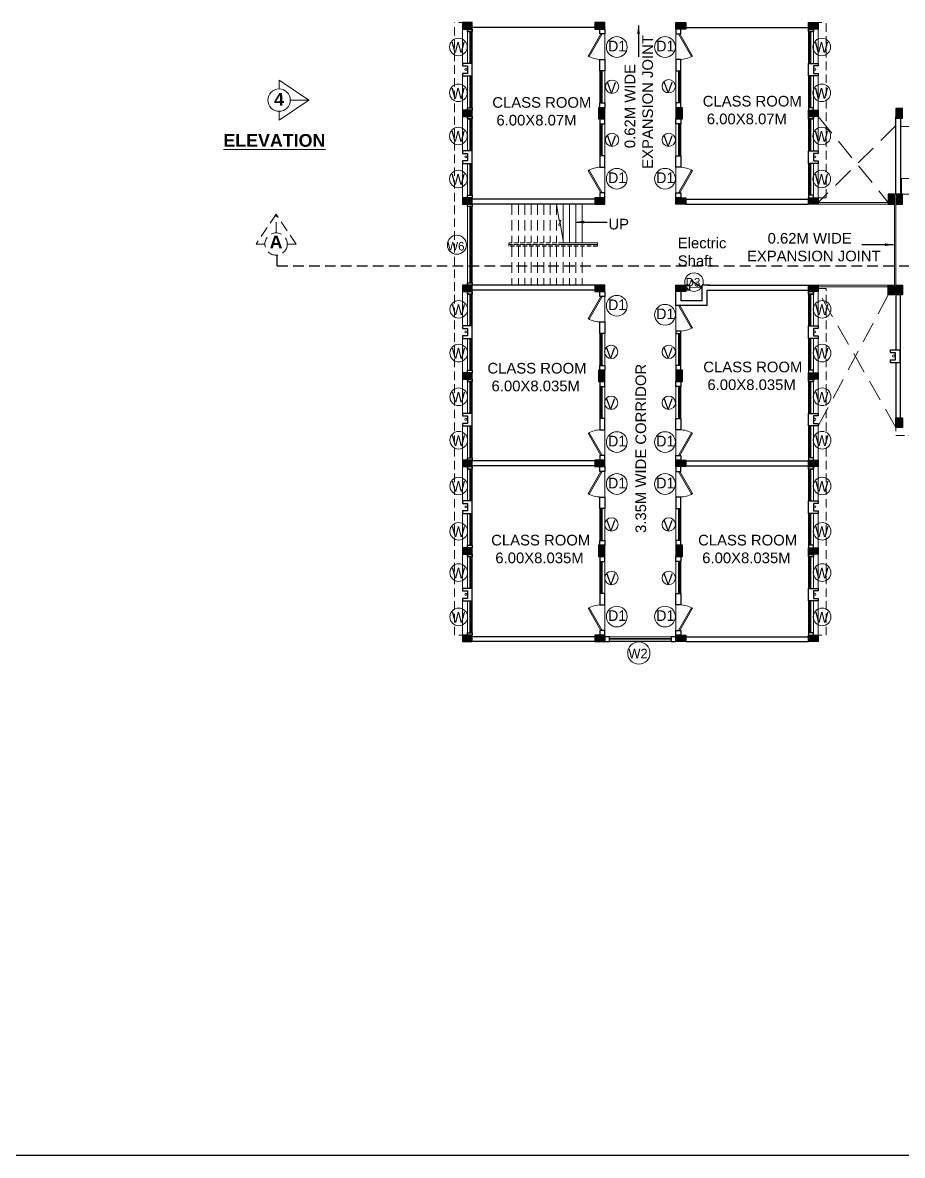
# Model space of a CAD drawing. Header units: millimetres. Extents: x 3614 to 12428, y -844 to 6844.
# Drawn here: x 5478.4 to 5519.7, y -728.6 to -675.3 of the extents above; entities that cross this region are included whole.
import ezdxf

# ---------------------------------------------------------------- set-up
doc = ezdxf.new("R2010")
doc.units = ezdxf.units.MM
doc.header["$LTSCALE"] = 40
doc.header["$MEASUREMENT"] = 0
doc.linetypes.add('DASHED', pattern=[0.75, 0.5, -0.25])
doc.linetypes.add('DASHED2', pattern=[0.375, 0.25, -0.125])
doc.layers.get('0').update_dxf_attribs({"linetype": 'CONTINUOUS', "lineweight": 20})
for name, color, linetype, lineweight in [('Beam', 254, 'CONTINUOUS', 25), ('CLL LEV.', 15, 'CONTINUOUS', 18), ('Column', 252, 'CONTINUOUS', 30), ('Column Hatch', 253, 'CONTINUOUS', 13), ('Door', 54, 'CONTINUOUS', 18), ('EXPANSION JOINT', 248, 'CONTINUOUS', 20), ('Fixture', 44, 'CONTINUOUS', 15), ('Hidden', 30, 'DASHED', 18), ('LINE', 22, 'CONTINUOUS', 13), ('Railing', 23, 'CONTINUOUS', 18), ('Section', 72, 'DASHED2', 30), ('Stair', 1, 'CONTINUOUS', 15), ('TEXT', 7, 'CONTINUOUS', 20), ('title', 7, 'CONTINUOUS', 35), ('Ventilator', 6, 'DASHED', 18), ('Wall', 7, 'CONTINUOUS', 30), ('Window', 150, 'CONTINUOUS', 15), ('Window-Wall', 7, 'CONTINUOUS', 18)]:
    doc.layers.add(name, color=color, linetype=linetype, lineweight=lineweight)
doc.styles.add('DIM', font='arial.ttf')
doc.styles.add('L120', font='simplex.shx', dxfattribs={"height": 1})
doc.styles.get("Standard").update_dxf_attribs({"font": 'txt.shx', "height": 0.03937})
doc.styles.add('STYLE9', font='GOTHIC.TTF')
doc.styles.add('Tabrej', font='GOTHIC.TTF')
doc.styles.add('Tabrej.', font='GOTHIC.TTF', dxfattribs={"height": 1})
doc.dimstyles.get("Standard").update_dxf_attribs({"dimtxt": 0.18, "dimasz": 0.18, "dimexe": 0.18, "dimexo": 0.0625, "dimgap": 0.09, "dimtad": 0, "dimtih": 1, "dimtoh": 1, "dimdec": 4, "dimzin": 0, "dimdsep": 46, "dimtxsty": 'Standard', "dimcen": 0.09, "dimadec": 0, "dimazin": 0, "dimtfac": 1, "dimtdec": 4, "dimtofl": 0, "dimtmove": 0, "dimatfit": 3, "dimfxl": 0, "dimtolj": 1, "dimtzin": 0, "dimarcsym": 0})

# ---------------------------------------------------------------- blocks, each defined once
blk = doc.blocks.new('COLM 530')
at = {"layer": 'Column Hatch'}
h = blk.add_hatch(color=0, dxfattribs=at)
h.dxf.hatch_style = 1
h.paths.add_polyline_path([(5443.518, -633.795), (5443.218, -633.795), (5443.218, -634.325), (5443.518, -634.325)])
at = {"layer": 'Column'}
for p, q in [((5443.518, -633.795), (5443.218, -633.795)), ((5443.218, -633.795), (5443.218, -634.325)), ((5443.518, -634.325), (5443.518, -633.795)), ((5443.218, -634.325), (5443.518, -634.325))]:
    blk.add_line(p, q, dxfattribs=at)
blk = doc.blocks.new('COLUMN 546')
at = {"layer": 'Column Hatch'}
h = blk.add_hatch(color=0, dxfattribs=at)
h.dxf.hatch_style = 1
h.paths.add_polyline_path([(0, 0), (0.3, 0), (0.3, 0.46), (0, 0.46)])
at = {"layer": 'Column'}
for p, q in [((0.3, 0.46), (0, 0.46)), ((0, 0.46), (0, 0)), ((0, 0), (0.3, 0)), ((0.3, 0), (0.3, 0.46))]:
    blk.add_line(p, q, dxfattribs=at)
blk = doc.blocks.new('VENT 2')
at = {"layer": 'Ventilator', "linetype": 'Continuous', "ltscale": 0.02}
for p, q in [((0, 0.182), (1.5, 0.182)), ((0, 0.152), (1.5, 0.152))]:
    blk.add_line(p, q, dxfattribs=at)
at = {"layer": 'Window-Wall'}
for p, q in [((0, 0.23), (1.5, 0.23)), ((0, 0), (0, 0.23)), ((0, 0.115), (1.5, 0.115)), ((1.5, 0), (0, 0)), ((1.5, 0.23), (1.5, 0))]:
    blk.add_line(p, q, dxfattribs=at)
blk = doc.blocks.new('*U18')
for p, q in [((0, 0), (0, -6)), ((40, 0), (40, -6))]:
    blk.add_line(p, q)
blk.add_lwpolyline([(0, 0), (34.6, 20), (35.5, 18.5), (0.9, -1.5)], close=True)
blk.add_arc((0, 0), 40, 0, 30)
blk = doc.blocks.new('DOOR1')
at = {"layer": 'Door'}
blk.add_line((0, 0), (1.2, 0), dxfattribs=at)
at = {"layer": 'Door', "xscale": 0.0300000000000013, "yscale": 0.0300000000000013, "zscale": 0.0300000000000013}
blk.add_blockref('*U18', (0, 0.18), dxfattribs=at)
blk = doc.blocks.new('class 1')
at = {"layer": 'Wall'}
for points in [[(0.23, -0.035), (0, -0.035), (0, -0.265), (0.23, -0.265), (0.23, -0.035)], [(0.23, -1.465), (0, -1.465), (0, -2.005), (0.23, -2.005), (0.23, -1.465)], [(0.23, -3.505), (0, -3.505), (0, -3.735), (0.23, -3.735), (0.23, -3.505)]]:
    blk.add_lwpolyline(points, dxfattribs=at)
at = {"layer": 'Wall', "rotation": 270}
for name, p in [('DOOR1', (0, -0.265)), ('VENT 2', (0, -2.005))]:
    blk.add_blockref(name, p, dxfattribs=at)
blk = doc.blocks.new('WINDOW 1')
at = {"layer": 'CLL LEV.'}
for p, q in [((-0.115, -0.23), (-0.115, -0.46)), ((-0.115, -0.46), (1.615, -0.46)), ((1.615, -0.23), (1.615, -0.46))]:
    blk.add_line(p, q, dxfattribs=at)
at = {"layer": 'Window'}
for p, q in [((0, -0.051), (1.5, -0.051)), ((0, -0.081), (1.5, -0.081))]:
    blk.add_line(p, q, dxfattribs=at)
at = {"layer": 'Window-Wall'}
for p, q in [((0, 0), (1.5, 0)), ((0, -0.23), (0, 0)), ((1.5, 0), (1.5, -0.23)), ((0, -0.115), (1.5, -0.115)), ((1.5, -0.23), (0, -0.23))]:
    blk.add_line(p, q, dxfattribs=at)
blk = doc.blocks.new('SHAFT2')
at = {"layer": 'Fixture'}
blk.add_circle((0.302, 0.307), 0.05, dxfattribs=at)
at = {"layer": 'Wall'}
blk.add_lwpolyline([(0, 0.585), (0.46, 0.585), (0.46, 0.47), (0.23, 0.47), (0.23, 0.115), (0.46, 0.115), (0.46, 0), (0, 0), (0, 0.585)], dxfattribs=at)
blk = doc.blocks.new('Door - Left Hung 36 in.')
at = {"layer": 'Door'}
blk.add_line((0.8, -1.3), (35.9, -1.3), dxfattribs=at)
blk.add_lwpolyline([(0.8, -1.3), (0, 0), (31.2, 18), (31.9, 16.7)], close=True, dxfattribs=at)
blk.add_arc((0, 0), 36, 0, 37.3101, dxfattribs=at)
blk = doc.blocks.new('drt')
at = {"layer": 'TEXT', "ltscale": 0.05}
for p, q in [((7.106, 2.255), (7.106, 2.667)), ((8.505, 1.729), (7.106, 2.667)), ((7.106, 0.79), (8.505, 1.729)), ((7.632, 1.729), (8.505, 1.729)), ((7.106, 0.79), (7.106, 1.203))]:
    blk.add_line(p, q, dxfattribs=at)
blk.add_circle((7.106, 1.729), 0.526, dxfattribs=at)
at = {"layer": 'TEXT', "insert": (6.865, 2.063), "char_height": 0.6, "attachment_point": 1, "rotation": 1.0017, "style": 'Tabrej.'}
blk.add_mtext_dynamic_manual_height_columns('{\\fArial|b1|i0|c0|p34;4}', width=20.54056, gutter_width=5, heights=[0], dxfattribs=at)
at = {"layer": 'TEXT', "insert": (4.487, 0.133), "char_height": 0.6, "attachment_point": 1, "style": 'Tabrej.'}
blk.add_mtext_dynamic_manual_height_columns('{\\fArial|b1|i0|c0|p34;\\LELEVATION }', width=20.54056, gutter_width=5, heights=[0], dxfattribs=at)
blk = doc.blocks.new('projdc')
at = {"layer": 'Hidden', "ltscale": 0.02}
for p, q in [((5531.832, -339.039), (5531.832, -310.234)), ((5532.432, -310.234), (5531.832, -310.234)), ((5548.702, -310.234), (5549.302, -310.234)), ((5549.302, -318.466), (5549.302, -310.234)), ((5549.302, -339.039), (5549.302, -322.731)), ((5532.432, -339.039), (5531.832, -339.039)), ((5548.702, -339.039), (5549.302, -339.039))]:
    blk.add_line(p, q, dxfattribs=at)
at = {"layer": 'Hidden', "ltscale": 0.05}
blk.add_line((5548.702, -318.464), (5549.302, -318.466), dxfattribs=at)
blk = doc.blocks.new('DDDD')
at = {"layer": 'TEXT', "color": 3, "ltscale": 0.2}
blk.add_circle((2085.909, -1030.934), 0.488, dxfattribs=at)
at = {"layer": 'TEXT', "color": 3, "style": 'STYLE9'}
blk.add_text('D1', height=0.5, dxfattribs=at).set_placement((2085.496, -1031.139))
blk = doc.blocks.new('shaft dooerr')
at = {"layer": 'TEXT', "color": 3, "ltscale": 0.2}
blk.add_circle((5444.341, -671.654), 0.435, dxfattribs=at)
at = {"layer": 'TEXT', "color": 3, "style": 'STYLE9'}
blk.add_text('D3', height=0.4, dxfattribs=at).set_placement((5443.954, -671.86))
blk = doc.blocks.new('W')
at = {"layer": 'TEXT', "color": 3}
blk.add_circle((2080.863, -1087.688), 0.414, dxfattribs=at)
at = {"layer": 'TEXT', "color": 3, "style": 'STYLE9'}
blk.add_text('W', height=0.5, dxfattribs=at).set_placement((2080.534, -1087.956))
blk = doc.blocks.new('VVV')
at = {"layer": 'TEXT', "color": 3, "ltscale": 0.2}
blk.add_circle((2082.528, -1073.943), 0.314, dxfattribs=at)
at = {"layer": 'TEXT', "color": 3, "style": 'STYLE9'}
blk.add_text('V', height=0.5, dxfattribs=at).set_placement((2082.277, -1074.243))
blk = doc.blocks.new('window corrijfk')
at = {"layer": 'TEXT', "color": 3}
blk.add_circle((5445.3, -704.813), 0.522, dxfattribs=at)
at = {"layer": 'TEXT', "color": 3, "style": 'STYLE9'}
blk.add_text('W2', height=0.45, dxfattribs=at).set_placement((5444.81, -705.06))
blk = doc.blocks.new('GFGRG')
at = {"layer": 'TEXT', "color": 3}
blk.add_circle((5531.941, -685.736), 0.448, dxfattribs=at)
at = {"layer": 'TEXT', "color": 3, "style": 'STYLE9'}
blk.add_text('W6', height=0.4, dxfattribs=at).set_placement((5531.494, -686.004))
blk = doc.blocks.new('BDHVBFH')
at = {"layer": 'Section', "color": 7, "linetype": 'ByBlock', "lineweight": 20, "ltscale": 0.05}
for p, q in [((5432.399, -574.787), (5431.461, -576.186)), ((5432.399, -575.66), (5432.399, -574.787)), ((5433.338, -576.186), (5432.399, -574.787)), ((5431.873, -576.186), (5431.461, -576.186)), ((5433.338, -576.186), (5432.925, -576.186))]:
    blk.add_line(p, q, dxfattribs=at)
blk.add_circle((5432.399, -576.186), 0.526, dxfattribs=at)
blk = doc.blocks.new('SEC AA')
at = {"layer": 'Section', "ltscale": 0.05}
for q in [(5428.116, -321.164), (5509.295, -321.664)]:
    blk.add_line((5428.116, -321.664), q, dxfattribs=at)
at = {"layer": 'Section'}
blk.add_blockref('BDHVBFH', (-4.334, 255.545), dxfattribs=at)
at = {"layer": 'Section', "insert": (5427.753, -320.249), "char_height": 0.6, "attachment_point": 1, "rotation": 1.0017, "style": 'Tabrej'}
blk.add_mtext_dynamic_manual_height_columns('{\\fArial|b1|i0|c0|p34;A}', width=20.54056, gutter_width=5, heights=[0], dxfattribs=at)

msp = doc.modelspace()

# ---------------------------------------------------------------- linework, layer by layer
at = {"layer": 'Beam', "ltscale": 0.05}
msp.add_lwpolyline([(5375.2505, -625.1005), (5933.9059, -625.1005), (5933.9059, -728.5521), (5375.2505, -728.5521)], close=True, dxfattribs=at)
at = {"layer": 'EXPANSION JOINT', "linetype": 'ByBlock', "ltscale": 0.05}
for p, q in [((5519.3807, -683.8225), (5519.3807, -687.6375)), ((5519.4427, -683.8225), (5519.4427, -687.6375))]:
    msp.add_line(p, q, dxfattribs=at)
at = {"layer": 'Fixture', "linetype": 'ByBlock', "ltscale": 0.05}
msp.add_line((5523.6277, -680.1693), (5519.7077, -680.1693), dxfattribs=at)
at = {"layer": 'Hidden', "ltscale": 0.05}
msp.add_line((5515.5577, -687.7895), (5516.1577, -687.7895), dxfattribs=at)
at = {"layer": 'Hidden', "ltscale": 0.02}
for p, q in [((5519.4427, -694.0975), (5519.4427, -694.6975)), ((5519.4427, -694.6975), (5544.4327, -694.6975))]:
    msp.add_line(p, q, dxfattribs=at)
at = {"layer": 'LINE', "linetype": 'ByBlock', "ltscale": 0.05}
msp.add_lwpolyline([(5520.1243, -682.6261), (5519.7077, -682.6261), (5519.7077, -683.3625), (5520.1243, -683.3625)], close=True, dxfattribs=at)
at = {"layer": 'Railing', "linetype": 'ByBlock', "ltscale": 0.05}
for p, q in [((5519.0807, -683.7425), (5515.7877, -683.7425)), ((5519.0807, -683.8225), (5515.7877, -683.8225)), ((5505.4027, -685.6525), (5503.7762, -685.6525)), ((5505.4027, -685.7275), (5503.7882, -685.7275)), ((5505.4027, -685.7275), (5505.4027, -685.6525)), ((5519.0807, -687.6375), (5515.7877, -687.6375)), ((5519.0807, -687.7175), (5515.7877, -687.7175))]:
    msp.add_line(p, q, dxfattribs=at)
at = {"layer": 'Railing', "linetype": 'DASHED2', "ltscale": 0.02}
for p, q in [((5503.7761, -685.6525), (5501.2377, -685.6525)), ((5501.2377, -685.6525), (5501.2377, -685.7275)), ((5503.788, -685.7275), (5501.2377, -685.7275)), ((5505.4027, -685.7325), (5501.2377, -685.7325)), ((5501.2377, -685.7325), (5501.2377, -685.8075)), ((5505.4027, -685.8075), (5501.2377, -685.8075)), ((5505.4027, -685.8075), (5505.4027, -685.7325))]:
    msp.add_line(p, q, dxfattribs=at)
at = {"layer": 'Stair', "linetype": 'DASHED2', "ltscale": 0.05}
for p, q in [((5501.3877, -683.8225), (5501.3877, -685.6525)), ((5501.6877, -683.8225), (5501.6877, -685.6525)), ((5501.9877, -683.8225), (5501.9877, -685.6525)), ((5502.2877, -683.8225), (5502.2877, -685.6525)), ((5502.5877, -683.8225), (5502.5877, -685.6525)), ((5502.8877, -683.8225), (5502.8877, -685.6525)), ((5503.1877, -683.8225), (5503.1877, -685.6525)), ((5503.4877, -683.8225), (5503.4877, -685.6525)), ((5501.3877, -685.8075), (5501.3877, -687.6375)), ((5501.6877, -685.8075), (5501.6877, -687.6375)), ((5501.9877, -685.8075), (5501.9877, -687.6375)), ((5502.2877, -685.8075), (5502.2877, -687.6375)), ((5502.5877, -685.8075), (5502.5877, -687.6375)), ((5502.8877, -685.8075), (5502.8877, -687.6375)), ((5503.1877, -685.8075), (5503.1877, -687.6375)), ((5503.4877, -685.8075), (5503.4877, -687.6375)), ((5503.7877, -685.8075), (5503.7877, -687.6375)), ((5504.0877, -685.8075), (5504.0877, -687.6375)), ((5504.3877, -685.8075), (5504.3877, -687.6375)), ((5504.6877, -685.8075), (5504.6877, -687.6375))]:
    msp.add_line(p, q, dxfattribs=at)
at = {"layer": 'Stair', "ltscale": 0.05}
for p, q in [((5503.7877, -683.8225), (5503.7877, -685.6525)), ((5504.0877, -683.8225), (5504.0877, -685.6525)), ((5504.3877, -683.8225), (5504.3877, -685.6525)), ((5504.6877, -683.8225), (5504.6877, -685.6525))]:
    msp.add_line(p, q, dxfattribs=at)
at = {"layer": 'TEXT', "ltscale": 0.05}
for p, q in [((5503.4877, -683.8225), (5503.61, -684.5989)), ((5503.5734, -684.8181), (5503.6901, -684.5933)), ((5503.6438, -684.8137), (5503.5734, -684.8181)), ((5503.61, -684.5989), (5503.6901, -684.5933)), ((5503.6438, -684.6297), (5503.7877, -685.5435))]:
    msp.add_line(p, q, dxfattribs=at)
at = {"layer": 'title', "ltscale": 0.05}
msp.add_line((5503.6046, -684.5649), (5503.6046, -684.5649), dxfattribs=at)
at = {"layer": 'Wall'}
for p, q in [((5505.2877, -675.5225), (5499.5177, -675.5225)), ((5509.5577, -675.5225), (5515.3277, -675.5225)), ((5505.2877, -683.5925), (5499.5177, -683.5925)), ((5505.2877, -683.8225), (5499.5177, -683.8225)), ((5509.5577, -683.5925), (5515.3277, -683.5925)), ((5509.5577, -683.8225), (5515.3277, -683.8225)), ((5505.2877, -687.6375), (5499.5177, -687.6375)), ((5505.2877, -687.8675), (5499.5177, -687.8675)), ((5509.0977, -688.5975), (5509.0977, -687.9375)), ((5509.3277, -687.9375), (5509.3277, -688.3675)), ((5509.7277, -687.6375), (5509.5577, -687.6375)), ((5509.7278, -687.8674), (5509.5577, -687.8675)), ((5509.7277, -687.6375), (5509.7278, -687.8674)), ((5510.3277, -688.3675), (5510.3277, -687.6375)), ((5510.6727, -687.6375), (5510.3277, -687.6375)), ((5510.5577, -687.8675), (5515.3277, -687.8675)), ((5510.5577, -688.5975), (5510.5577, -687.8675)), ((5510.6038, -687.6375), (5515.3277, -687.6375)), ((5519.4427, -688.0975), (5519.4427, -690.69)), ((5519.6377, -688.0975), (5519.6377, -693.8675)), ((5509.3277, -688.5975), (5509.0977, -688.5975)), ((5510.3277, -688.3675), (5509.3277, -688.3675)), ((5510.5577, -688.5975), (5509.3277, -688.5975)), ((5519.4427, -691.275), (5519.4427, -693.8675)), ((5505.2877, -695.9025), (5499.5177, -695.9025)), ((5509.5577, -695.9025), (5515.3277, -695.9025)), ((5505.2877, -696.1325), (5499.5177, -696.1325)), ((5509.5577, -696.1325), (5515.3277, -696.1325)), ((5505.2877, -704.1675), (5499.5177, -704.1675)), ((5505.2877, -704.3975), (5499.5177, -704.3975)), ((5509.5577, -704.1675), (5515.3277, -704.1675)), ((5509.5577, -704.3975), (5515.3277, -704.3975))]:
    msp.add_line(p, q, dxfattribs=at)
at = {"layer": 'Wall', "linetype": 'ByBlock', "ltscale": 0.05}
for p, q in [((5519.4427, -683.3625), (5519.4427, -679.7193)), ((5519.6727, -683.4425), (5519.6727, -679.7193))]:
    msp.add_line(p, q, dxfattribs=at)
at = {"layer": 'Wall'}
for points in [[(5499.2877, -675.5925), (5499.2877, -675.7075), (5499.5177, -675.7075), (5499.5177, -675.5925), (5499.2877, -675.5925)], [(5499.2877, -675.7075), (5499.2877, -675.5925), (5499.5177, -675.5925), (5499.5177, -675.7075), (5499.2877, -675.7075)], [(5515.5577, -675.5925), (5515.5577, -675.7075), (5515.3277, -675.7075), (5515.3277, -675.5925), (5515.5577, -675.5925)], [(5515.5577, -675.7075), (5515.5577, -675.5925), (5515.3277, -675.5925), (5515.3277, -675.7075), (5515.5577, -675.7075)], [(5499.2877, -679.4075), (5499.2877, -679.2925), (5499.5177, -679.2925), (5499.5177, -679.4075), (5499.2877, -679.4075)], [(5515.5577, -679.4075), (5515.5577, -679.2925), (5515.3277, -679.2925), (5515.3277, -679.4075), (5515.5577, -679.4075)], [(5499.2877, -679.7075), (5499.2877, -679.8225), (5499.5177, -679.8225), (5499.5177, -679.7075), (5499.2877, -679.7075)], [(5499.2877, -679.8225), (5499.2877, -679.7075), (5499.5177, -679.7075), (5499.5177, -679.8225), (5499.2877, -679.8225)], [(5515.5577, -679.7075), (5515.5577, -679.8225), (5515.3277, -679.8225), (5515.3277, -679.7075), (5515.5577, -679.7075)], [(5515.5577, -679.8225), (5515.5577, -679.7075), (5515.3277, -679.7075), (5515.3277, -679.8225), (5515.5577, -679.8225)], [(5499.2877, -683.5225), (5499.2877, -683.4075), (5499.5177, -683.4075), (5499.5177, -683.5225), (5499.2877, -683.5225)], [(5499.2877, -683.9375), (5499.2877, -683.8225), (5499.5177, -683.8225), (5499.5177, -683.9375), (5499.2877, -683.9375)], [(5515.5577, -683.5225), (5515.5577, -683.4075), (5515.3277, -683.4075), (5515.3277, -683.5225), (5515.5577, -683.5225)], [(5499.2877, -687.6375), (5499.2877, -687.5225), (5499.5177, -687.5225), (5499.5177, -687.6375), (5499.2877, -687.6375)], [(5499.2877, -687.9375), (5499.2877, -688.0525), (5499.5177, -688.0525), (5499.5177, -687.9375), (5499.2877, -687.9375)], [(5499.2877, -688.0525), (5499.2877, -687.9375), (5499.5177, -687.9375), (5499.5177, -688.0525), (5499.2877, -688.0525)], [(5515.5577, -687.9375), (5515.5577, -688.0525), (5515.3277, -688.0525), (5515.3277, -687.9375), (5515.5577, -687.9375)], [(5515.5577, -688.0525), (5515.5577, -687.9375), (5515.3277, -687.9375), (5515.3277, -688.0525), (5515.5577, -688.0525)], [(5509.3277, -689.7975), (5509.0977, -689.7975), (5509.0977, -689.9083), (5509.3277, -689.9083), (5509.3277, -689.7975)], [(5499.2877, -691.7525), (5499.2877, -691.6375), (5499.5177, -691.6375), (5499.5177, -691.7525), (5499.2877, -691.7525)], [(5509.3277, -691.4083), (5509.0977, -691.4083), (5509.0977, -691.6383), (5509.3277, -691.6383), (5509.3277, -691.4083)], [(5515.5577, -691.7525), (5515.5577, -691.6375), (5515.3277, -691.6375), (5515.3277, -691.7525), (5515.5577, -691.7525)], [(5499.2877, -692.0525), (5499.2877, -692.1675), (5499.5177, -692.1675), (5499.5177, -692.0525), (5499.2877, -692.0525)], [(5499.2877, -692.1675), (5499.2877, -692.0525), (5499.5177, -692.0525), (5499.5177, -692.1675), (5499.2877, -692.1675)], [(5515.5577, -692.0525), (5515.5577, -692.1675), (5515.3277, -692.1675), (5515.3277, -692.0525), (5515.5577, -692.0525)], [(5515.5577, -692.1675), (5515.5577, -692.0525), (5515.3277, -692.0525), (5515.3277, -692.1675), (5515.5577, -692.1675)], [(5499.2877, -695.8675), (5499.2877, -695.7525), (5499.5177, -695.7525), (5499.5177, -695.8675), (5499.2877, -695.8675)], [(5515.5577, -695.8675), (5515.5577, -695.7525), (5515.3277, -695.7525), (5515.3277, -695.8675), (5515.5577, -695.8675)], [(5499.2877, -696.1675), (5499.2877, -696.2825), (5499.5177, -696.2825), (5499.5177, -696.1675), (5499.2877, -696.1675)], [(5499.2877, -696.2825), (5499.2877, -696.1675), (5499.5177, -696.1675), (5499.5177, -696.2825), (5499.2877, -696.2825)], [(5505.5177, -696.1675), (5505.7477, -696.1675), (5505.7477, -696.3975), (5505.5177, -696.3975), (5505.5177, -696.1675)], [(5509.3277, -696.1675), (5509.0977, -696.1675), (5509.0977, -696.3975), (5509.3277, -696.3975), (5509.3277, -696.1675)], [(5515.5577, -696.1675), (5515.5577, -696.2825), (5515.3277, -696.2825), (5515.3277, -696.1675), (5515.5577, -696.1675)], [(5515.5577, -696.2825), (5515.5577, -696.1675), (5515.3277, -696.1675), (5515.3277, -696.2825), (5515.5577, -696.2825)], [(5505.5177, -697.5975), (5505.7477, -697.5975), (5505.7477, -698.1375), (5505.5177, -698.1375), (5505.5177, -697.5975)], [(5509.3277, -697.5975), (5509.0977, -697.5975), (5509.0977, -698.1375), (5509.3277, -698.1375), (5509.3277, -697.5975)], [(5505.5177, -699.6375), (5505.7477, -699.6375), (5505.7477, -699.8675), (5505.5177, -699.8675), (5505.5177, -699.6375)], [(5509.3277, -699.6375), (5509.0977, -699.6375), (5509.0977, -699.8675), (5509.3277, -699.8675), (5509.3277, -699.6375)], [(5499.2877, -699.9825), (5499.2877, -699.8675), (5499.5177, -699.8675), (5499.5177, -699.9825), (5499.2877, -699.9825)], [(5499.2877, -700.2825), (5499.2877, -700.3975), (5499.5177, -700.3975), (5499.5177, -700.2825), (5499.2877, -700.2825)], [(5499.2877, -700.3975), (5499.2877, -700.2825), (5499.5177, -700.2825), (5499.5177, -700.3975), (5499.2877, -700.3975)], [(5515.5577, -699.9825), (5515.5577, -699.8675), (5515.3277, -699.8675), (5515.3277, -699.9825), (5515.5577, -699.9825)], [(5515.5577, -700.2825), (5515.5577, -700.3975), (5515.3277, -700.3975), (5515.3277, -700.2825), (5515.5577, -700.2825)], [(5515.5577, -700.3975), (5515.5577, -700.2825), (5515.3277, -700.2825), (5515.3277, -700.3975), (5515.5577, -700.3975)], [(5505.5177, -700.6267), (5505.7477, -700.6267), (5505.7477, -700.3967), (5505.5177, -700.3967), (5505.5177, -700.6267)], [(5509.3277, -700.6275), (5509.0977, -700.6275), (5509.0977, -700.3975), (5509.3277, -700.3975), (5509.3277, -700.6275)], [(5505.5177, -702.6675), (5505.7477, -702.6675), (5505.7477, -702.1267), (5505.5177, -702.1267), (5505.5177, -702.6675)], [(5509.3277, -702.6675), (5509.0977, -702.6675), (5509.0977, -702.1275), (5509.3277, -702.1275), (5509.3277, -702.6675)], [(5499.2877, -704.0975), (5499.2877, -703.9825), (5499.5177, -703.9825), (5499.5177, -704.0975), (5499.2877, -704.0975)], [(5505.5177, -704.0975), (5505.7477, -704.0975), (5505.7477, -703.8675), (5505.5177, -703.8675), (5505.5177, -704.0975)], [(5509.3277, -704.0975), (5509.0977, -704.0975), (5509.0977, -703.8675), (5509.3277, -703.8675), (5509.3277, -704.0975)], [(5515.5577, -704.0975), (5515.5577, -703.9825), (5515.3277, -703.9825), (5515.3277, -704.0975), (5515.5577, -704.0975)], [(5505.9777, -704.3975), (5505.9777, -704.1675), (5505.7477, -704.1675), (5505.7477, -704.3975), (5505.9777, -704.3975)], [(5509.0977, -704.3975), (5509.0977, -704.1675), (5508.8677, -704.1675), (5508.8677, -704.3975), (5509.0977, -704.3975)]]:
    msp.add_lwpolyline(points, dxfattribs=at)
at = {"layer": 'Window'}
for p, q in [((5499.4367, -683.9375), (5499.4367, -687.5225)), ((5499.4667, -683.9375), (5499.4667, -687.5225))]:
    msp.add_line(p, q, dxfattribs=at)
at = {"layer": 'Window', "linetype": 'ByBlock', "ltscale": 0.05}
for p, q in [((5505.9777, -704.2575), (5508.8677, -704.2575)), ((5505.9777, -704.3075), (5508.8677, -704.3075))]:
    msp.add_line(p, q, dxfattribs=at)
at = {"layer": 'Window-Wall', "linetype": 'DASHED', "ltscale": 0.05}
for p, q in [((5515.7877, -679.7075), (5519.0807, -683.7425)), ((5519.4427, -680.1325), (5515.7877, -683.7425)), ((5519.4427, -694.3275), (5515.7877, -687.9375)), ((5519.0807, -688.0975), (5515.7877, -694.2525))]:
    msp.add_line(p, q, dxfattribs=at)
at = {"layer": 'Window-Wall'}
for p, q in [((5499.2877, -687.5225), (5499.2877, -683.9375)), ((5499.4027, -683.9375), (5499.4027, -687.5225)), ((5499.5177, -683.9375), (5499.5177, -687.5225)), ((5499.5177, -687.5225), (5499.2877, -687.5225))]:
    msp.add_line(p, q, dxfattribs=at)
at = {"layer": 'Window-Wall', "linetype": 'ByBlock', "ltscale": 0.05}
for p, q in [((5505.9777, -704.1675), (5508.8677, -704.1675)), ((5505.9777, -704.3975), (5508.8677, -704.3975))]:
    msp.add_line(p, q, dxfattribs=at)

# ---------------------------------------------------------------- block references
at = {"color": 7, "extrusion": (0, 0, -1), "xscale": -1, "zscale": -1, "rotation": 270}
for p in [(-5499.5177, -675.5925), (-5505.7477, -675.5925), (-5499.5177, -679.7075), (-5499.5177, -683.8225), (-5505.7477, -683.8225), (-5499.5177, -687.9375), (-5505.7477, -687.9375), (-5499.5177, -692.0525), (-5499.5177, -696.1675), (-5505.7477, -696.1675), (-5499.5177, -700.2825), (-5499.5177, -704.3975), (-5505.7477, -704.3975)]:
    msp.add_blockref('COLUMN 546', p, dxfattribs=at)
at = {"color": 7, "extrusion": (0, 0, -1), "zscale": -1}
for p, rotation in [((-5509.0977, -675.5925), 90.00000000000001), ((-5515.3277, -675.5925), 90.00000000000001), ((-5515.3277, -679.7075), 90.00000000000001), ((-5509.0977, -683.8225), 90.00000000000001), ((-5515.3277, -683.8225), 90.00000000000001), ((-5509.0977, -687.9375), 90.00000000000001), ((-5515.3277, -687.9375), 90.00000000000001), ((-5519.0807, -687.6375), 180), ((-5519.4427, -687.6375), 180), ((-5515.3277, -692.0525), 90.00000000000001), ((-5519.4427, -693.8675), 180), ((-5509.0977, -696.1675), 90.00000000000001), ((-5515.3277, -696.1675), 90.00000000000001), ((-5515.3277, -700.2825), 90.00000000000001), ((-5509.0977, -704.3975), 90.00000000000001), ((-5515.3277, -704.3975), 90.00000000000001)]:
    msp.add_blockref('COLUMN 546', p, dxfattribs=dict(at, rotation=rotation))
at = {"linetype": 'ByBlock', "xscale": -1}
for p in [(5505.7477, -675.5575), (5505.7477, -687.9025)]:
    msp.add_blockref('class 1', p, dxfattribs=at)
at = {"linetype": 'ByBlock'}
for name, p in [('class 1', (5509.0977, -675.5575)), ('SHAFT2', (5515.3277, -677.7925)), ('SHAFT2', (5515.3277, -681.9075)), ('SHAFT2', (5515.3277, -690.1375)), ('SHAFT2', (5515.3277, -694.2525)), ('SHAFT2', (5515.3277, -698.3675)), ('SHAFT2', (5515.3277, -702.4825))]:
    msp.add_blockref(name, p, dxfattribs=at)
at = {"linetype": 'ByBlock', "extrusion": (0, 0, -1), "zscale": -1}
for p in [(-5499.5177, -677.7925), (-5499.5177, -681.9075), (-5499.5177, -690.1375), (-5519.6377, -691.275), (-5499.5177, -694.2525), (-5499.5177, -698.3675), (-5499.5177, -702.4825)]:
    msp.add_blockref('SHAFT2', p, dxfattribs=at)
for p in [(62.2299, -45.4976), (65.8799, -45.4976), (62.2299, -57.8434), (65.8799, -57.8434), (62.2299, -66.0726), (65.8799, -66.0726)]:
    msp.add_blockref('COLM 530', p)
at = {"color": 7, "extrusion": (0, 0, -1), "xscale": -1, "zscale": -1}
for p in [(-5519.4427, -679.7875), (-5519.0807, -683.8225), (-5519.4427, -683.8225)]:
    msp.add_blockref('COLUMN 546', p, dxfattribs=at)
at = {"linetype": 'ByBlock', "rotation": 180}
for p in [(5505.7477, -683.5575), (5505.7477, -695.9025)]:
    msp.add_blockref('class 1', p, dxfattribs=at)
at = {"linetype": 'ByBlock', "xscale": -1, "rotation": 180}
for p in [(5509.0977, -683.5575), (5509.0977, -695.9025)]:
    msp.add_blockref('class 1', p, dxfattribs=at)
at = {"layer": 'CLL LEV.', "rotation": 270}
for p in [(5499.5177, -675.7075), (5499.5177, -677.7925), (5499.5177, -679.8225), (5499.5177, -681.9075), (5499.5177, -688.0525), (5499.5177, -690.1375), (5499.5177, -692.1675), (5499.5177, -694.2525), (5499.5177, -696.2825), (5499.5177, -698.3675), (5499.5177, -700.3975), (5499.5177, -702.4825)]:
    msp.add_blockref('WINDOW 1', p, dxfattribs=at)
at = {"layer": 'CLL LEV.', "extrusion": (0, 0, -1), "zscale": -1, "rotation": 270}
for p in [(-5515.3277, -675.7075), (-5515.3277, -677.7925), (-5515.3277, -679.8225), (-5515.3277, -681.9075), (-5515.3277, -688.0525), (-5515.3277, -690.1375), (-5515.3277, -692.1675), (-5515.3277, -694.2525), (-5515.3277, -696.2825), (-5515.3277, -698.3675), (-5515.3277, -700.3975), (-5515.3277, -702.4825)]:
    msp.add_blockref('WINDOW 1', p, dxfattribs=at)
at = {"layer": 'Door', "extrusion": (0, 0, -1), "xscale": 0.0166737001802426, "yscale": 0.0166737001802426, "zscale": -0.0166737001841632, "rotation": 1.671958642822621}
msp.add_blockref('Door - Left Hung 36 in.', (-5510.3277, -687.7312), dxfattribs=at)
at = {"layer": 'Hidden'}
msp.add_blockref('projdc', (-33.1441, -365.0584), dxfattribs=at)
at = {"layer": 'Section'}
msp.add_blockref('SEC AA', (62.2299, -365.0605), dxfattribs=at)
at = {"layer": 'TEXT'}
for name, p in [('W', (3418.0038, 411.2526)), ('DDDD', (3420.4077, 354.4958)), ('DDDD', (3422.6736, 354.4958)), ('W', (3435.0891, 411.2526)), ('VVV', (3423.5647, 395.6398)), ('VVV', (3426.2298, 395.6575)), ('W', (3418.0038, 409.0968)), ('W', (3435.0891, 409.0968)), ('W', (3418.0038, 407.0645)), ('VVV', (3423.5647, 393.1402)), ('VVV', (3426.2298, 393.1402)), ('W', (3435.0891, 407.0645)), ('W', (3418.0038, 405.0436)), ('DDDD', (3420.4077, 348.3034)), ('DDDD', (3422.6736, 348.3034)), ('W', (3435.0891, 405.0436)), ('GFGRG', (-33.1441, 0)), ('shaft dooerr', (65.6055, -15.8381)), ('DDDD', (3420.4077, 342.3308)), ('W', (3418.0204, 398.9155)), ('DDDD', (3422.6736, 341.9056)), ('W', (3435.1074, 398.9155)), ('W', (3418.0204, 396.8588)), ('VVV', (3423.523, 383.1691)), ('VVV', (3426.2298, 383.1691)), ('W', (3435.1074, 396.8588)), ('W', (3418.0204, 394.8033)), ('VVV', (3423.523, 380.7756)), ('VVV', (3426.2298, 380.7756)), ('W', (3435.1074, 394.8033)), ('W', (3418.0204, 392.761)), ('DDDD', (3420.4077, 335.9214)), ('DDDD', (3422.6736, 335.9214)), ('W', (3435.1074, 392.761)), ('DDDD', (3420.4077, 333.9493)), ('DDDD', (3422.6736, 333.9493)), ('W', (3418.0204, 390.6091)), ('W', (3435.1074, 390.6091)), ('VVV', (3423.5375, 375.057)), ('VVV', (3426.2298, 375.057)), ('W', (3418.0204, 388.4764)), ('W', (3435.1074, 388.4764)), ('W', (3418.0204, 386.5364)), ('W', (3435.1074, 386.5364)), ('VVV', (3423.5375, 372.5359)), ('VVV', (3426.2298, 372.5359)), ('W', (3418.0204, 384.4532)), ('DDDD', (3420.4077, 327.7146)), ('DDDD', (3422.6736, 327.7146)), ('W', (3435.1074, 384.4532)), ('window corrijfk', (62.0524, -0.1205))]:
    msp.add_blockref(name, p, dxfattribs=at)
at = {"layer": 'Wall'}
msp.add_blockref('drt', (5483.3288, -680.6628), dxfattribs=at)
for name, p, rotation in [('DOOR1', (5509.0977, -688.5975), 270), ('VENT 2', (5509.0977, -689.9083), 270), ('DOOR1', (5509.0977, -696.3975), 270), ('VENT 2', (5509.0977, -698.1375), 270), ('VENT 2', (5505.7477, -702.1267), 89.99999999999999), ('DOOR1', (5505.7477, -703.8675), 89.99999999999999)]:
    msp.add_blockref(name, p, dxfattribs=dict(at, rotation=rotation))
at = {"layer": 'Wall', "extrusion": (0, 0, -1), "zscale": -1}
for name, p, rotation in [('DOOR1', (-5505.7477, -696.3975), 270), ('VENT 2', (-5505.7477, -698.1375), 270), ('VENT 2', (-5509.0977, -702.1275), 90), ('DOOR1', (-5509.0977, -703.8675), 90)]:
    msp.add_blockref(name, p, dxfattribs=dict(at, rotation=rotation))

# ---------------------------------------------------------------- texts
at = {"layer": 'TEXT', "char_height": 0.5, "attachment_point": 1, "rotation": 90, "style": 'DIM'}
for s, insert in [('{\\fArial|b0|i0|c0|p34;     0.62M WIDE \\PEXPANSION JOINT}', (5506.6822, -682.164)), ('{\\fArial|b0|i0|c0|p34;3.35M WIDE CORRIDOR}', (5507.1939, -699.2886))]:
    msp.add_mtext_dynamic_manual_height_columns(s, width=19.989683, gutter_width=5, heights=[0], dxfattribs=dict(at, insert=insert))
at = {"layer": 'TEXT', "char_height": 0.5, "attachment_point": 1, "style": 'DIM'}
for s, width, insert in [('{\\fArial|b0|i0|c0|p34;CLASS ROOM\\P 6.00X8.07M}', 19.989683, (5500.4617, -678.7938)), ('{\\fArial|b0|i0|c0|p34;CLASS ROOM\\P 6.00X8.07M}', 19.989683, (5510.3553, -678.735)), ('{\\fArial|b0|i0|c0|p34;UP}', 1.50962, (5505.9214, -684.514)), ('{\\fArial|b0|i0|c0|p34;Electric \\PShaft}', 19.989683, (5509.1811, -685.4042)), ('{\\fArial|b0|i0|c0|p34;     0.62M WIDE \\PEXPANSION JOINT}', 19.989683, (5512.4365, -685.1817)), ('{\\fArial|b0|i0|c0|p34;CLASS ROOM\\P 6.00X8.035M}', 19.989683, (5500.2324, -691.2913)), ('{\\fArial|b0|i0|c0|p34;CLASS ROOM\\P 6.00X8.035M}', 19.989683, (5510.3827, -691.2321)), ('{\\fArial|b0|i0|c0|p34;CLASS ROOM\\P 6.00X8.035M}', 19.989683, (5500.4102, -699.3749)), ('{\\fArial|b0|i0|c0|p34;CLASS ROOM\\P 6.00X8.035M}', 19.989683, (5510.1385, -699.3749))]:
    msp.add_mtext_dynamic_manual_height_columns(s, width=width, gutter_width=5, heights=[0], dxfattribs=dict(at, insert=insert))

# ---------------------------------------------------------------- leaders
at = {"layer": 'TEXT'}
for points in [[(5507.3368, -675.4196), (5507.3368, -676.904)], [(5504.385, -684.6675), (5505.8694, -684.6675)], [(5519.3233, -685.7335), (5517.8389, -685.7335)]]:
    msp.add_leader(points, dimstyle='Standard', override={"dimscale": 40, "dimasz": 0.01, "dimgap": 0.09, "dimtad": 0, "dimpost": "'", "dimtxsty": 'L120', "dimarcsym": 1}, dxfattribs=at)

doc.saveas('drawing.dxf')
